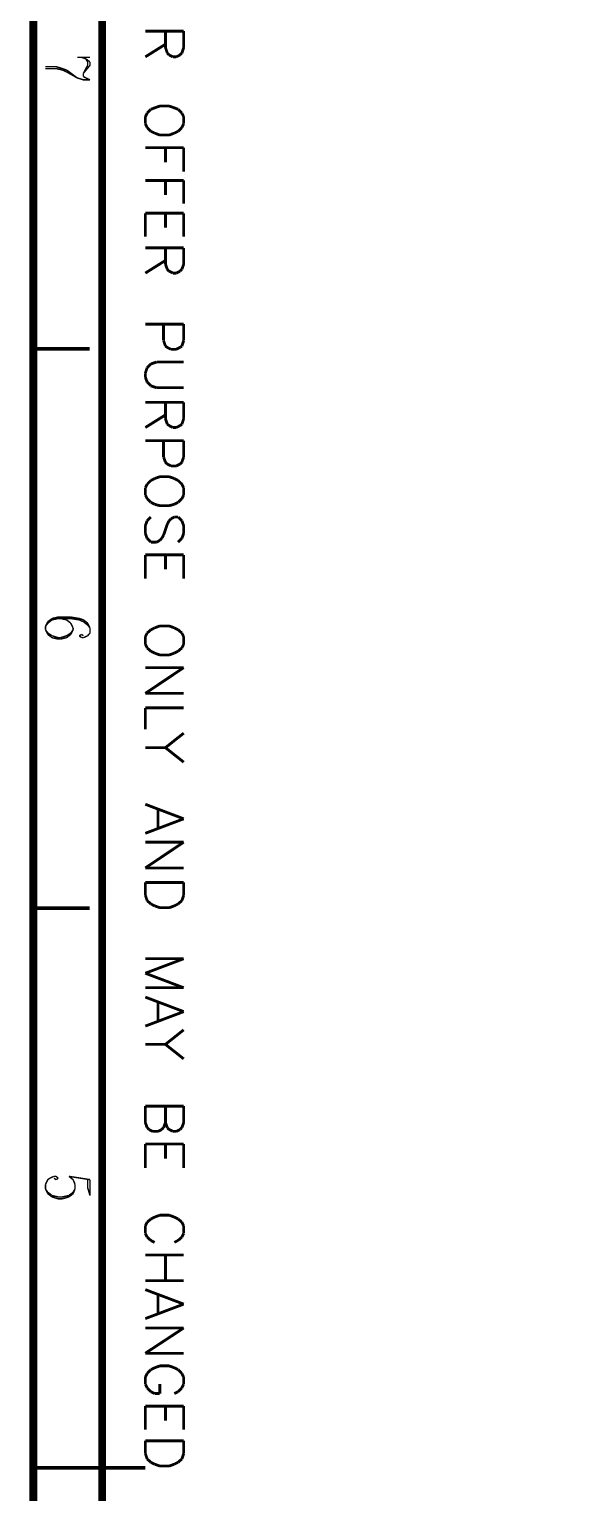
# Model space of a CAD drawing. Extents: x 0.1 to 11.6, y 0.3 to 16.3.
# Drawn here: x 0.11 to 2, y 8.18 to 13.39 of the extents above; entities that cross this region are included whole.
import ezdxf

# ---------------------------------------------------------------- set-up
doc = ezdxf.new("R2010")
doc.units = 0
doc.layers.get('0').update_dxf_attribs({"linetype": 'CONTINUOUS'})

msp = doc.modelspace()

# ---------------------------------------------------------------- linework, layer by layer
at = {"color": 0}
for points, const_width in [([(0.126682, 0.29834), (0.126682, 16.24)], 0.028333), ([(0.37169, 0.521647), (0.37169, 16.04)], 0.028333), ([(0.661675, 13.385), (0.525011, 13.385)], 0.01), ([(0.596679, 13.3383), (0.525011, 13.2933)], 0.01), ([(0.596679, 13.3267), (0.596679, 13.385)], 0.01), ([(0.661675, 13.385), (0.661675, 13.3267)], 0.01), ([(0.328342, 13.2917), (0.283311, 13.2917)], 0.005208), ([(0.29834, 13.2917), (0.313314, 13.2867)], 0.005208), ([(0.603353, 13.3066), (0.596679, 13.3267)], 0.01), ([(0.610026, 13.3), (0.603353, 13.3066)], 0.01), ([(0.623318, 13.2933), (0.610026, 13.3)], 0.01), ([(0.634983, 13.2933), (0.623318, 13.2933)], 0.01), ([(0.648329, 13.3), (0.634983, 13.2933)], 0.01), ([(0.655003, 13.3066), (0.648329, 13.3)], 0.01), ([(0.661675, 13.3267), (0.655003, 13.3066)], 0.01), ([(0.208333, 13.2584), (0.169976, 13.2584)], 0.005208), ([(0.208333, 13.2517), (0.169976, 13.2517)], 0.005208), ([(0.229981, 13.2517), (0.208333, 13.2584)], 0.005208), ([(0.229981, 13.2467), (0.208333, 13.2517)], 0.005208), ([(0.245008, 13.2467), (0.229981, 13.2517)], 0.005208), ([(0.245008, 13.24), (0.229981, 13.2467)], 0.005208), ([(0.283311, 13.2183), (0.245008, 13.2467)], 0.005208), ([(0.283311, 13.2183), (0.245008, 13.24)], 0.005208), ([(0.328342, 13.2633), (0.305012, 13.235)], 0.005208), ([(0.319988, 13.2633), (0.305012, 13.235)], 0.005208), ([(0.313314, 13.2867), (0.328342, 13.275)], 0.005208), ([(0.313314, 13.2867), (0.319988, 13.275)], 0.005208), ([(0.319988, 13.275), (0.319988, 13.2633)], 0.005208), ([(0.328342, 13.275), (0.328342, 13.2633)], 0.005208), ([(0.305012, 13.2116), (0.283311, 13.2183)], 0.005208), ([(0.305012, 13.235), (0.305012, 13.2233)], 0.005208), ([(0.305012, 13.2233), (0.313314, 13.2183)], 0.005208), ([(0.328342, 13.2116), (0.305012, 13.2116)], 0.005208), ([(0.313314, 13.2183), (0.328342, 13.2116)], 0.005208), ([(0.531685, 13.0933), (0.525011, 13.08)], 0.01), ([(0.525011, 13.08), (0.525011, 13.055)], 0.01), ([(0.544976, 13.1067), (0.531685, 13.0933)], 0.01), ([(0.558322, 13.1117), (0.544976, 13.1067)], 0.01), ([(0.57666, 13.1183), (0.558322, 13.1117)], 0.01), ([(0.610026, 13.1183), (0.57666, 13.1183)], 0.01), ([(0.62831, 13.1117), (0.610026, 13.1183)], 0.01), ([(0.641656, 13.1067), (0.62831, 13.1117)], 0.01), ([(0.655003, 13.0933), (0.641656, 13.1067)], 0.01), ([(0.661675, 13.08), (0.655003, 13.0933)], 0.01), ([(0.661675, 13.055), (0.661675, 13.08)], 0.01), ([(0.525011, 13.055), (0.531685, 13.0417)], 0.01), ([(0.531685, 13.0417), (0.544976, 13.0283)], 0.01), ([(0.544976, 13.0283), (0.558322, 13.0217)], 0.01), ([(0.62831, 13.0217), (0.641656, 13.0283)], 0.01), ([(0.641656, 13.0283), (0.655003, 13.0417)], 0.01), ([(0.655003, 13.0417), (0.661675, 13.055)], 0.01), ([(0.558322, 13.0217), (0.57666, 13.015)], 0.01), ([(0.57666, 13.015), (0.610026, 13.015)], 0.01), ([(0.610026, 13.015), (0.62831, 13.0217)], 0.01), ([(0.661675, 12.97), (0.525011, 12.97)], 0.01), ([(0.596679, 12.97), (0.596679, 12.9183)], 0.01), ([(0.661675, 12.97), (0.661675, 12.885)], 0.01), ([(0.661675, 12.8533), (0.525011, 12.8533)], 0.01), ([(0.596679, 12.8533), (0.596679, 12.8017)], 0.01), ([(0.661675, 12.8533), (0.661675, 12.77)], 0.01), ([(0.661675, 12.7367), (0.525011, 12.7367)], 0.01), ([(0.525011, 12.7367), (0.525011, 12.6533)], 0.01), ([(0.596679, 12.7367), (0.596679, 12.685)], 0.01), ([(0.661675, 12.7367), (0.661675, 12.6533)], 0.01), ([(0.661675, 12.6133), (0.525011, 12.6133)], 0.01), ([(0.596679, 12.555), (0.596679, 12.6133)], 0.01), ([(0.661675, 12.6133), (0.661675, 12.555)], 0.01), ([(0.596679, 12.5684), (0.525011, 12.5233)], 0.01), ([(0.603353, 12.5367), (0.596679, 12.555)], 0.01), ([(0.610026, 12.53), (0.603353, 12.5367)], 0.01), ([(0.623318, 12.5233), (0.610026, 12.53)], 0.01), ([(0.634983, 12.5233), (0.623318, 12.5233)], 0.01), ([(0.648329, 12.53), (0.634983, 12.5233)], 0.01), ([(0.655003, 12.5367), (0.648329, 12.53)], 0.01), ([(0.661675, 12.555), (0.655003, 12.5367)], 0.01), ([(0.661675, 12.3417), (0.525011, 12.3417)], 0.01), ([(0.590007, 12.2833), (0.590007, 12.3417)], 0.01), ([(0.661675, 12.3417), (0.661675, 12.2833)], 0.01), ([(0.32666, 12.2533), (0.126682, 12.2533)], 0.013333), ([(0.596679, 12.2633), (0.590007, 12.2833)], 0.01), ([(0.603353, 12.2584), (0.596679, 12.2633)], 0.01), ([(0.616644, 12.2517), (0.603353, 12.2584)], 0.01), ([(0.634983, 12.2517), (0.616644, 12.2517)], 0.01), ([(0.648329, 12.2584), (0.634983, 12.2517)], 0.01), ([(0.655003, 12.2633), (0.648329, 12.2584)], 0.01), ([(0.661675, 12.2833), (0.655003, 12.2633)], 0.01), ([(0.544976, 12.2), (0.531685, 12.1867)], 0.01), ([(0.564996, 12.2067), (0.544976, 12.2)], 0.01), ([(0.661675, 12.2067), (0.564996, 12.2067)], 0.01), ([(0.531685, 12.1867), (0.525011, 12.1667)], 0.01), ([(0.525011, 12.1667), (0.525011, 12.1533)], 0.01), ([(0.525011, 12.1533), (0.531685, 12.135)], 0.01), ([(0.531685, 12.135), (0.544976, 12.1217)], 0.01), ([(0.544976, 12.1217), (0.564996, 12.115)], 0.01), ([(0.564996, 12.115), (0.661675, 12.115)], 0.01), ([(0.661675, 12.0633), (0.525011, 12.0633)], 0.01), ([(0.596679, 12.005), (0.596679, 12.0633)], 0.01), ([(0.661675, 12.0633), (0.661675, 12.005)], 0.01), ([(0.596679, 12.0183), (0.525011, 11.9733)], 0.01), ([(0.603353, 11.985), (0.596679, 12.005)], 0.01), ([(0.610026, 11.98), (0.603353, 11.985)], 0.01), ([(0.655003, 11.985), (0.648329, 11.98)], 0.01), ([(0.661675, 12.005), (0.655003, 11.985)], 0.01), ([(0.623318, 11.9733), (0.610026, 11.98)], 0.01), ([(0.634983, 11.9733), (0.623318, 11.9733)], 0.01), ([(0.648329, 11.98), (0.634983, 11.9733)], 0.01), ([(0.661675, 11.9267), (0.525011, 11.9267)], 0.01), ([(0.590007, 11.8683), (0.590007, 11.9267)], 0.01), ([(0.661675, 11.9267), (0.661675, 11.8683)], 0.01), ([(0.596679, 11.85), (0.590007, 11.8683)], 0.01), ([(0.603353, 11.8433), (0.596679, 11.85)], 0.01), ([(0.616644, 11.8366), (0.603353, 11.8433)], 0.01), ([(0.634983, 11.8366), (0.616644, 11.8366)], 0.01), ([(0.648329, 11.8433), (0.634983, 11.8366)], 0.01), ([(0.655003, 11.85), (0.648329, 11.8433)], 0.01), ([(0.661675, 11.8683), (0.655003, 11.85)], 0.01), ([(0.544976, 11.785), (0.531685, 11.7717)], 0.01), ([(0.558322, 11.7917), (0.544976, 11.785)], 0.01), ([(0.57666, 11.7983), (0.558322, 11.7917)], 0.01), ([(0.610026, 11.7983), (0.57666, 11.7983)], 0.01), ([(0.62831, 11.7917), (0.610026, 11.7983)], 0.01), ([(0.641656, 11.785), (0.62831, 11.7917)], 0.01), ([(0.655003, 11.7717), (0.641656, 11.785)], 0.01), ([(0.531685, 11.7717), (0.525011, 11.7584)], 0.01), ([(0.525011, 11.7584), (0.525011, 11.7333)], 0.01), ([(0.525011, 11.7333), (0.531685, 11.72)], 0.01), ([(0.661675, 11.7584), (0.655003, 11.7717)], 0.01), ([(0.655003, 11.72), (0.661675, 11.7333)], 0.01), ([(0.661675, 11.7333), (0.661675, 11.7584)], 0.01), ([(0.531685, 11.72), (0.544976, 11.7067)], 0.01), ([(0.544976, 11.7067), (0.558322, 11.7)], 0.01), ([(0.558322, 11.7), (0.57666, 11.695)], 0.01), ([(0.57666, 11.695), (0.610026, 11.695)], 0.01), ([(0.610026, 11.695), (0.62831, 11.7)], 0.01), ([(0.62831, 11.7), (0.641656, 11.7067)], 0.01), ([(0.641656, 11.7067), (0.655003, 11.72)], 0.01), ([(0.525011, 11.6233), (0.531685, 11.6417)], 0.01), ([(0.525011, 11.5967), (0.525011, 11.6233)], 0.01), ([(0.531685, 11.6417), (0.544976, 11.655)], 0.01), ([(0.603353, 11.63), (0.590007, 11.59)], 0.01), ([(0.610026, 11.6417), (0.603353, 11.63)], 0.01), ([(0.616644, 11.6483), (0.610026, 11.6417)], 0.01), ([(0.62831, 11.655), (0.616644, 11.6483)], 0.01), ([(0.641656, 11.655), (0.62831, 11.655)], 0.01), ([(0.655003, 11.6417), (0.641656, 11.655)], 0.01), ([(0.661675, 11.6233), (0.655003, 11.6417)], 0.01), ([(0.661675, 11.5967), (0.661675, 11.6233)], 0.01), ([(0.531685, 11.5783), (0.525011, 11.5967)], 0.01), ([(0.544976, 11.565), (0.531685, 11.5783)], 0.01), ([(0.564996, 11.565), (0.544976, 11.565)], 0.01), ([(0.57666, 11.5717), (0.564996, 11.565)], 0.01), ([(0.583333, 11.5783), (0.57666, 11.5717)], 0.01), ([(0.590007, 11.59), (0.583333, 11.5783)], 0.01), ([(0.641656, 11.565), (0.655003, 11.5783)], 0.01), ([(0.655003, 11.5783), (0.661675, 11.5967)], 0.01), ([(0.661675, 11.52), (0.525011, 11.52)], 0.01), ([(0.525011, 11.52), (0.525011, 11.435)], 0.01), ([(0.596679, 11.52), (0.596679, 11.4683)], 0.01), ([(0.661675, 11.52), (0.661675, 11.435)], 0.01), ([(0.178331, 11.2817), (0.169976, 11.265)], 0.005208), ([(0.178331, 11.2767), (0.169976, 11.265)], 0.005208), ([(0.169976, 11.265), (0.169976, 11.2533)], 0.005208), ([(0.19336, 11.2933), (0.178331, 11.2817)], 0.005208), ([(0.19336, 11.2884), (0.178331, 11.2767)], 0.005208), ([(0.215007, 11.2983), (0.19336, 11.2933)], 0.005208), ([(0.215007, 11.2933), (0.19336, 11.2884)], 0.005208), ([(0.259983, 11.2983), (0.215007, 11.2983)], 0.005208), ([(0.259983, 11.2933), (0.215007, 11.2933)], 0.005208), ([(0.245008, 11.2884), (0.223307, 11.2933)], 0.005208), ([(0.259983, 11.2767), (0.245008, 11.2884)], 0.005208), ([(0.289985, 11.2933), (0.259983, 11.2983)], 0.005208), ([(0.289985, 11.2884), (0.259983, 11.2933)], 0.005208), ([(0.268337, 11.26), (0.259983, 11.2767)], 0.005208), ([(0.268337, 11.2533), (0.268337, 11.26)], 0.005208), ([(0.305012, 11.2884), (0.289985, 11.2933)], 0.005208), ([(0.305012, 11.2817), (0.289985, 11.2884)], 0.005208), ([(0.319988, 11.2767), (0.305012, 11.2884)], 0.005208), ([(0.319988, 11.27), (0.305012, 11.2817)], 0.005208), ([(0.328342, 11.26), (0.319988, 11.2767)], 0.005208), ([(0.328342, 11.26), (0.319988, 11.27)], 0.005208), ([(0.328342, 11.2416), (0.328342, 11.26)], 0.005208), ([(0.544976, 11.2533), (0.531685, 11.2416)], 0.01), ([(0.558322, 11.26), (0.544976, 11.2533)], 0.01), ([(0.57666, 11.2667), (0.558322, 11.26)], 0.01), ([(0.610026, 11.2667), (0.57666, 11.2667)], 0.01), ([(0.62831, 11.26), (0.610026, 11.2667)], 0.01), ([(0.641656, 11.2533), (0.62831, 11.26)], 0.01), ([(0.655003, 11.2416), (0.641656, 11.2533)], 0.01), ([(0.169976, 11.2533), (0.178331, 11.2367)], 0.005208), ([(0.169976, 11.2533), (0.178331, 11.2416)], 0.005208), ([(0.178331, 11.2416), (0.19336, 11.2317)], 0.005208), ([(0.178331, 11.2367), (0.19336, 11.225)], 0.005208), ([(0.19336, 11.2317), (0.215007, 11.225)], 0.005208), ([(0.19336, 11.225), (0.215007, 11.22)], 0.005208), ([(0.215007, 11.225), (0.223307, 11.225)], 0.005208), ([(0.215007, 11.22), (0.223307, 11.22)], 0.005208), ([(0.223307, 11.225), (0.245008, 11.2317)], 0.005208), ([(0.223307, 11.22), (0.245008, 11.225)], 0.005208), ([(0.245008, 11.2317), (0.259983, 11.2416)], 0.005208), ([(0.245008, 11.225), (0.259983, 11.2367)], 0.005208), ([(0.259983, 11.2367), (0.268337, 11.2533)], 0.005208), ([(0.259983, 11.2416), (0.268337, 11.2533)], 0.005208), ([(0.29834, 11.2367), (0.289985, 11.2317)], 0.005208), ([(0.289985, 11.2317), (0.29834, 11.225)], 0.005208), ([(0.305012, 11.2317), (0.29834, 11.2367)], 0.005208), ([(0.29834, 11.225), (0.305012, 11.225)], 0.005208), ([(0.305012, 11.225), (0.319988, 11.2317)], 0.005208), ([(0.319988, 11.2317), (0.328342, 11.2416)], 0.005208), ([(0.531685, 11.2416), (0.525011, 11.2283)], 0.01), ([(0.525011, 11.2283), (0.525011, 11.2017)], 0.01), ([(0.525011, 11.2017), (0.531685, 11.1883)], 0.01), ([(0.661675, 11.2283), (0.655003, 11.2416)], 0.01), ([(0.655003, 11.1883), (0.661675, 11.2017)], 0.01), ([(0.661675, 11.2017), (0.661675, 11.2283)], 0.01), ([(0.531685, 11.1883), (0.544976, 11.1767)], 0.01), ([(0.544976, 11.1767), (0.558322, 11.17)], 0.01), ([(0.558322, 11.17), (0.57666, 11.1634)], 0.01), ([(0.57666, 11.1634), (0.610026, 11.1634)], 0.01), ([(0.610026, 11.1634), (0.62831, 11.17)], 0.01), ([(0.62831, 11.17), (0.641656, 11.1767)], 0.01), ([(0.641656, 11.1767), (0.655003, 11.1883)], 0.01), ([(0.661675, 11.1183), (0.525011, 11.1183)], 0.01), ([(0.661675, 11.1183), (0.525011, 11.0267)], 0.01), ([(0.661675, 11.0267), (0.525011, 11.0267)], 0.01), ([(0.661675, 10.975), (0.525011, 10.975)], 0.01), ([(0.525011, 10.975), (0.525011, 10.8983)], 0.01), ([(0.661675, 10.885), (0.596679, 10.8333)], 0.01), ([(0.596679, 10.8333), (0.525011, 10.8333)], 0.01), ([(0.661675, 10.7817), (0.596679, 10.8333)], 0.01), ([(0.661675, 10.58), (0.525011, 10.6317)], 0.01), ([(0.661675, 10.58), (0.525011, 10.5283)], 0.01), ([(0.569988, 10.6133), (0.569988, 10.5483)], 0.01), ([(0.661675, 10.4967), (0.525011, 10.4967)], 0.01), ([(0.661675, 10.4967), (0.525011, 10.405)], 0.01), ([(0.661675, 10.405), (0.525011, 10.405)], 0.01), ([(0.661675, 10.3533), (0.525011, 10.3533)], 0.01), ([(0.525011, 10.3083), (0.525011, 10.3533)], 0.01), ([(0.661675, 10.3533), (0.661675, 10.3083)], 0.01), ([(0.32666, 10.2617), (0.126682, 10.2617)], 0.013333), ([(0.531685, 10.2884), (0.525011, 10.3083)], 0.01), ([(0.544976, 10.2767), (0.531685, 10.2884)], 0.01), ([(0.558322, 10.27), (0.544976, 10.2767)], 0.01), ([(0.57666, 10.2633), (0.558322, 10.27)], 0.01), ([(0.610026, 10.2633), (0.57666, 10.2633)], 0.01), ([(0.62831, 10.27), (0.610026, 10.2633)], 0.01), ([(0.641656, 10.2767), (0.62831, 10.27)], 0.01), ([(0.655003, 10.2884), (0.641656, 10.2767)], 0.01), ([(0.661675, 10.3083), (0.655003, 10.2884)], 0.01), ([(0.661675, 10.0817), (0.525011, 10.0817)], 0.01), ([(0.661675, 10.0817), (0.525011, 10.03)], 0.01), ([(0.661675, 9.97835), (0.525011, 10.03)], 0.01), ([(0.661675, 9.97835), (0.525011, 9.97835)], 0.01), ([(0.661675, 9.89333), (0.525011, 9.94499)], 0.01), ([(0.569988, 9.92665), (0.569988, 9.86165)], 0.01), ([(0.661675, 9.89333), (0.525011, 9.84169)], 0.01), ([(0.661675, 9.82835), (0.596679, 9.77669)], 0.01), ([(0.596679, 9.77669), (0.525011, 9.77669)], 0.01), ([(0.661675, 9.72499), (0.596679, 9.77669)], 0.01), ([(0.661675, 9.55664), (0.525011, 9.55664)], 0.01), ([(0.525011, 9.49832), (0.525011, 9.55664)], 0.01), ([(0.596679, 9.55664), (0.596679, 9.49832)], 0.01), ([(0.661675, 9.55664), (0.661675, 9.49832)], 0.01), ([(0.531685, 9.47999), (0.525011, 9.49832)], 0.01), ([(0.596679, 9.49832), (0.590007, 9.47999)], 0.01), ([(0.603353, 9.47999), (0.596679, 9.49832)], 0.01), ([(0.661675, 9.49832), (0.655003, 9.47999)], 0.01), ([(0.538357, 9.47331), (0.531685, 9.47999)], 0.01), ([(0.55165, 9.46669), (0.538357, 9.47331)], 0.01), ([(0.569988, 9.46669), (0.55165, 9.46669)], 0.01), ([(0.583333, 9.47331), (0.569988, 9.46669)], 0.01), ([(0.590007, 9.47999), (0.583333, 9.47331)], 0.01), ([(0.610026, 9.47331), (0.603353, 9.47999)], 0.01), ([(0.623318, 9.46669), (0.610026, 9.47331)], 0.01), ([(0.634983, 9.46669), (0.623318, 9.46669)], 0.01), ([(0.648329, 9.47331), (0.634983, 9.46669)], 0.01), ([(0.655003, 9.47999), (0.648329, 9.47331)], 0.01), ([(0.661675, 9.42165), (0.525011, 9.42165)], 0.01), ([(0.525011, 9.42165), (0.525011, 9.33664)], 0.01), ([(0.596679, 9.42165), (0.596679, 9.37001)], 0.01), ([(0.661675, 9.42165), (0.661675, 9.33664)], 0.01), ([(0.169976, 9.27832), (0.178331, 9.29497)], 0.005208), ([(0.169976, 9.26167), (0.169976, 9.27832)], 0.005208), ([(0.178331, 9.29497), (0.185004, 9.30003)], 0.005208), ([(0.185004, 9.30003), (0.199978, 9.30664)], 0.005208), ([(0.199978, 9.30664), (0.208333, 9.30664)], 0.005208), ([(0.208333, 9.29497), (0.199978, 9.30003)], 0.005208), ([(0.208333, 9.30664), (0.215007, 9.30003)], 0.005208), ([(0.215007, 9.30003), (0.208333, 9.29497)], 0.005208), ([(0.328342, 9.29497), (0.25331, 9.30664)], 0.005208), ([(0.25331, 9.30664), (0.268337, 9.29497)], 0.005208), ([(0.268337, 9.29497), (0.275011, 9.27832)], 0.005208), ([(0.275011, 9.27832), (0.275011, 9.26167)], 0.005208), ([(0.319988, 9.29497), (0.319988, 9.26665)], 0.005208), ([(0.328342, 9.29497), (0.328342, 9.23833)], 0.005208), ([(0.178331, 9.24501), (0.169976, 9.26167)], 0.005208), ([(0.178331, 9.25), (0.169976, 9.26167)], 0.005208), ([(0.19336, 9.23833), (0.178331, 9.25)], 0.005208), ([(0.19336, 9.23335), (0.178331, 9.24501)], 0.005208), ([(0.215007, 9.23335), (0.19336, 9.23833)], 0.005208), ([(0.215007, 9.22667), (0.19336, 9.23335)], 0.005208), ([(0.229981, 9.23335), (0.215007, 9.23335)], 0.005208), ([(0.229981, 9.22667), (0.215007, 9.22667)], 0.005208), ([(0.25331, 9.23833), (0.229981, 9.23335)], 0.005208), ([(0.25331, 9.23335), (0.229981, 9.22667)], 0.005208), ([(0.268337, 9.25), (0.25331, 9.23833)], 0.005208), ([(0.268337, 9.24501), (0.25331, 9.23335)], 0.005208), ([(0.275011, 9.26167), (0.268337, 9.24501)], 0.005208), ([(0.275011, 9.26167), (0.268337, 9.25)], 0.005208), ([(0.319988, 9.26665), (0.328342, 9.23833)], 0.005208), ([(0.57666, 9.16835), (0.558322, 9.16168)], 0.01), ([(0.610026, 9.16835), (0.57666, 9.16835)], 0.01), ([(0.62831, 9.16168), (0.610026, 9.16835)], 0.01), ([(0.531685, 9.14333), (0.525011, 9.12999)], 0.01), ([(0.525011, 9.12999), (0.525011, 9.10335)], 0.01), ([(0.544976, 9.155), (0.531685, 9.14333)], 0.01), ([(0.558322, 9.16168), (0.544976, 9.155)], 0.01), ([(0.641656, 9.155), (0.62831, 9.16168)], 0.01), ([(0.655003, 9.14333), (0.641656, 9.155)], 0.01), ([(0.661675, 9.12999), (0.655003, 9.14333)], 0.01), ([(0.661675, 9.10335), (0.661675, 9.12999)], 0.01), ([(0.525011, 9.10335), (0.531685, 9.09)], 0.01), ([(0.531685, 9.09), (0.544976, 9.07835)], 0.01), ([(0.544976, 9.07835), (0.558322, 9.07167)], 0.01), ([(0.62831, 9.07167), (0.641656, 9.07835)], 0.01), ([(0.641656, 9.07835), (0.655003, 9.09)], 0.01), ([(0.655003, 9.09), (0.661675, 9.10335)], 0.01), ([(0.661675, 9.02669), (0.525011, 9.02669)], 0.01), ([(0.596679, 9.02669), (0.596679, 8.935)], 0.01), ([(0.661675, 8.935), (0.525011, 8.935)], 0.01), ([(0.661675, 8.85167), (0.525011, 8.90332)], 0.01), ([(0.569988, 8.88336), (0.569988, 8.81836)], 0.01), ([(0.661675, 8.85167), (0.525011, 8.80003)], 0.01), ([(0.661675, 8.76665), (0.525011, 8.76665)], 0.01), ([(0.661675, 8.76665), (0.525011, 8.67665)], 0.01), ([(0.661675, 8.67665), (0.525011, 8.67665)], 0.01), ([(0.531685, 8.60499), (0.525011, 8.59169)], 0.01), ([(0.544976, 8.61833), (0.531685, 8.60499)], 0.01), ([(0.558322, 8.625), (0.544976, 8.61833)], 0.01), ([(0.57666, 8.63167), (0.558322, 8.625)], 0.01), ([(0.610026, 8.63167), (0.57666, 8.63167)], 0.01), ([(0.62831, 8.625), (0.610026, 8.63167)], 0.01), ([(0.641656, 8.61833), (0.62831, 8.625)], 0.01), ([(0.655003, 8.60499), (0.641656, 8.61833)], 0.01), ([(0.661675, 8.59169), (0.655003, 8.60499)], 0.01), ([(0.525011, 8.59169), (0.525011, 8.56668)], 0.01), ([(0.525011, 8.56668), (0.531685, 8.55333)], 0.01), ([(0.531685, 8.55333), (0.544976, 8.53999)], 0.01), ([(0.57666, 8.56668), (0.57666, 8.53331)], 0.01), ([(0.641656, 8.53999), (0.655003, 8.55333)], 0.01), ([(0.655003, 8.55333), (0.661675, 8.56668)], 0.01), ([(0.661675, 8.56668), (0.661675, 8.59169)], 0.01), ([(0.544976, 8.53999), (0.558322, 8.53331)], 0.01), ([(0.558322, 8.53331), (0.57666, 8.53331)], 0.01), ([(0.62831, 8.53331), (0.641656, 8.53999)], 0.01), ([(0.661675, 8.48833), (0.525011, 8.48833)], 0.01), ([(0.525011, 8.48833), (0.525011, 8.405)], 0.01), ([(0.596679, 8.48833), (0.596679, 8.43668)], 0.01), ([(0.661675, 8.48833), (0.661675, 8.405)], 0.01), ([(0.661675, 8.36501), (0.525011, 8.36501)], 0.01), ([(0.525011, 8.31999), (0.525011, 8.36501)], 0.01), ([(0.661675, 8.36501), (0.661675, 8.31999)], 0.01), ([(0.531685, 8.30003), (0.525011, 8.31999)], 0.01), ([(0.544976, 8.28836), (0.531685, 8.30003)], 0.01), ([(0.558322, 8.28168), (0.544976, 8.28836)], 0.01), ([(0.57666, 8.27501), (0.558322, 8.28168)], 0.01), ([(0.62831, 8.28168), (0.610026, 8.27501)], 0.01), ([(0.641656, 8.28836), (0.62831, 8.28168)], 0.01), ([(0.655003, 8.30003), (0.641656, 8.28836)], 0.01), ([(0.661675, 8.31999), (0.655003, 8.30003)], 0.01), ([(0.32666, 8.26833), (0.126682, 8.26833)], 0.013333), ([(0.126682, 8.26833), (0.525011, 8.26833)], 0.013333), ([(0.610026, 8.27501), (0.57666, 8.27501)], 0.01)]:
    msp.add_lwpolyline(points, dxfattribs=dict(at, const_width=const_width))
at = {"color": 0, "const_width": 0.005208}
msp.add_lwpolyline([(0.126682, 16.24), (11.565, 16.24), (11.565, 0.29834), (0.126682, 0.29834), (0.126682, 16.24)], close=True, dxfattribs=at)

doc.saveas('drawing.dxf')
